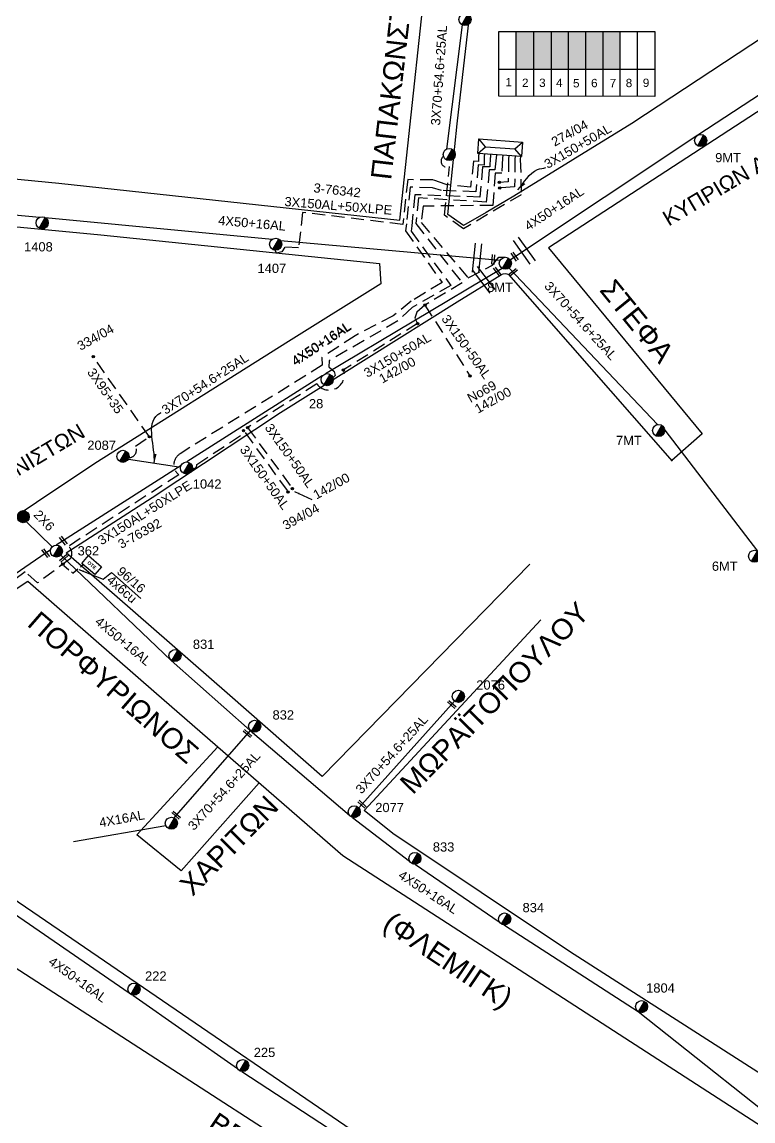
# Model space of a CAD drawing. Header units: millimetres. Extents: x 1113 to 5794, y 757 to 3537.
# Drawn here: x 2873 to 3015.5, y 1145.2 to 1359.5 of the extents above; entities that cross this region are included whole.
import ezdxf

# ---------------------------------------------------------------- set-up
doc = ezdxf.new("R2010")
doc.units = ezdxf.units.MM
doc.linetypes.add('DASHED', pattern=[19.05, 12.7, -6.35])
for name, color, linetype in [('Pillar OTE', 7, 'Continuous'), ('Άγνωστα', 7, 'Continuous'), ('Γυμνά εναέρια ΧΤ και ΦΟΠ (3Φ)   4x50+16AL', 7, 'Continuous'), ('Εναέρια παροχή ΧΤ 4x16', 7, 'SYN_LINE'), ('Επιγραφές - Σχήματα', 7, 'Continuous'), ('Καλώδια ΧΤ   3x150+50AL', 7, 'DASHED'), ('Καλώδια ΧΤ   3x150AL+50XLPE', 7, 'DASHED'), ('Καλώδια ΧΤ   3x95+35 CU', 7, 'DASHED'), ('Μηχανική τομή', 7, 'Continuous'), ('Στύλος Ξύλινος', 7, 'Continuous'), ('Στύλος Ξύλινος @ 1', 7, 'Continuous'), ('Στύλος ΦΜ', 7, 'Continuous'), ('Στύλος ΦΜ @ 1', 7, 'Continuous'), ('Συνδέσεις', 7, 'Continuous'), ('Συνεστραμμένα ΧΤ   3x70+54.6+25 AL', 7, 'SYN_LINE'), ('Τομή', 7, 'Continuous'), ('Υποσταθμός πόλεως', 7, 'Continuous'), ('Υπόβαθρο ΔΕΗ', 7, 'Continuous'), ('Υπόγεια καλώδια Παροχών ΧΤ   4x50AL', 7, 'DASHED'), ('Υπόγεια καλώδια Παροχών ΧΤ   4x6', 7, 'DASHED')]:
    doc.layers.add(name, color=color, linetype=linetype)
doc.styles.get("Standard").update_dxf_attribs({"font": 'arial.ttf'})
doc.linetypes.add('SYN_LINE', pattern='A,0.5,-0.0001,["/\\/\\/\\/",Standard,S=0.1,R=0,X=0,Y=-0.05],-0.25', length=0.7501)
doc.dimstyles.new('ISO-25', dxfattribs={"dimtxt": 2.5, "dimasz": 1.8, "dimexe": 1.25, "dimexo": 0.625, "dimtad": 1, "dimtxsty": 'Standard', "dimcen": 1.8, "dimadec": 0, "dimazin": 0, "dimtfac": 1, "dimtmove": 0, "dimatfit": 3, "dimfxl": 1.25, "dimarcsym": 0})

# ---------------------------------------------------------------- blocks, each defined once
blk = doc.blocks.new('ΥΠΑΡΧΩΝ ΤΣΙΜΕΝΤΕΝΙΟΣ ΣΤΥΛΟΣ')
at = {"layer": 'Στύλος ΦΜ'}
blk.add_hatch(color=7, dxfattribs=at).paths.add_polyline_path([(-1.29, -2.28, 0.574793), (2.62, 0, 0.268822), (1.3, 2.27)])
at = {"layer": 'Στύλος ΦΜ', "color": 7}
blk.add_line((-1.29, -2.28), (1.3, 2.27), dxfattribs=at)
blk.add_circle((0, 0), 2.62, dxfattribs=at)
at = {"layer": 'Στύλος ΦΜ', "flags": 4}
for tag, p in [('ΑΡΙΘΜΟΣ', (-4.68, 8.05)), ('ΤΥΠΟΣ', (-4.91, 3.03))]:
    blk.add_attdef(tag, p, '', height=4, dxfattribs=at)
blk = doc.blocks.new('ΥΠΑΡΧΩΝ ΞΥΛΙΝΟΣ ΣΤΥΛΟΣ')
at = {"layer": 'Στύλος Ξύλινος'}
h = blk.add_hatch(color=7, dxfattribs=at)
h.paths.add_polyline_path([(-2.62, 0, 0.270008), (-1.29, -2.28), (1.3, 2.27, 0.576266)])
h.paths.add_polyline_path([(-1.29, -2.28, 0.574793), (2.62, 0, 0.268822), (1.3, 2.27)])
at = {"layer": 'Στύλος Ξύλινος', "color": 7}
blk.add_line((-1.29, -2.28), (1.3, 2.27), dxfattribs=at)
blk.add_circle((0, 0), 2.62, dxfattribs=at)
at = {"layer": 'Στύλος Ξύλινος', "flags": 4}
for tag, p in [('ΑΡΙΘΜΟΣ', (-4.91, 8.6)), ('ΤΥΠΟΣ', (-4.85, 3.39))]:
    blk.add_attdef(tag, p, '', height=4, dxfattribs=at)
blk = doc.blocks.new('ΥΠΟΣΤΑΘΜΟΣ ΠΟΛΕΩΣ 8 ΑΝΑΧΩΡΗΣΕΩΝ')
at = {"layer": 'Υποσταθμός πόλεως', "linetype": 'Continuous', "ltscale": 40}
for p, q in [((-8.18, -2.82), (-8.18, -4)), ((-5.9, -2.82), (-5.9, -4)), ((-3.55, -2.82), (-3.55, -4)), ((-1.28, -2.82), (-1.28, -4)), ((1.23, -2.82), (1.23, -4)), ((3.56, -2.82), (3.56, -4)), ((6.03, -2.82), (6.03, -4)), ((8.16, -2.82), (8.16, -4))]:
    blk.add_line(p, q, dxfattribs=at)
blk.add_lwpolyline([(-8.57, 2.82), (8.57, 2.82), (8.57, -2.82), (-8.57, -2.82)], close=True, dxfattribs=at)
for points in [[(-5.75, 0), (-8.57, 2.82)], [(5.75, 0), (8.57, 2.82)], [(-8.57, -2.82), (-5.75, 0)], [(-5.75, 0), (5.75, 0)], [(8.57, -2.82), (5.75, 0)]]:
    blk.add_lwpolyline(points, dxfattribs=at)
at = {"layer": 'Υποσταθμός πόλεως', "linetype": 'SYN_LINE', "ltscale": 40, "flags": 1}
for tag, p in [('ΜΕΤΑΣΧΗΜΑΤΙΣΜΟΣ', (9.59, 1.44)), ('ΙΣΧΥΣ', (9.57, -1.35)), ('ΑΡΙΘΜΟΣ', (9.69, -4.07))]:
    blk.add_attdef(tag, p, '', height=1.8, dxfattribs=at)
blk = doc.blocks.new('ΜΗΧΑΝΙΚΗ ΤΟΜΗ')
at = {"layer": 'Μηχανική τομή', "ltscale": 40}
for p, q in [((-1.89, 0.78), (1.89, 0.78)), ((1.89, 0), (-1.89, 0))]:
    blk.add_line(p, q, dxfattribs=at)
blk = doc.blocks.new('ΤΟΜΗ')
at = {"layer": 'Τομή', "ltscale": 40}
for p, q in [((-5.68, 0), (5.68, 0)), ((5.68, -2.33), (-5.68, -2.33))]:
    blk.add_line(p, q, dxfattribs=at)
blk = doc.blocks.new('_ΣΥΝΔΕΣΗ')
at = {"layer": 'Συνδέσεις', "linetype": 'SYN_LINE', "ltscale": 40}
blk.add_hatch(color=256, dxfattribs=at).paths.add_polyline_path([(0.5, -0.01, 1), (-0.5, -0.01, 1)])
at = {"layer": 'Συνδέσεις'}
blk.add_circle((0, -0.01), 0.5, dxfattribs=at)
blk = doc.blocks.new('PILLAR ΟΤΕ')
at = {"layer": 'Pillar OTE', "ltscale": 40}
blk.add_lwpolyline([(-3.31, 2.02), (3.39, 2.02), (3.39, -1.99), (-3.31, -1.99)], close=True, dxfattribs=at)
at = {"layer": 'Pillar OTE', "insert": (-1.81, 0.71), "char_height": 1.3575, "width": 109.961, "attachment_point": 1}
blk.add_mtext('{\\fArial|b1|i0|c161|p34;OTE}', dxfattribs=at)
blk = doc.blocks.new('TSONTA XT1')
at = {"ltscale": 40}
h = blk.add_hatch(color=256, dxfattribs=at)
h.dxf.hatch_style = 1
h.paths.add_polyline_path([(595.96, 2487.66), (597.07, 2488.77), (595.96, 2489.87), (594.85, 2488.77)])
blk.add_lwpolyline([(594.85, 2488.77), (595.96, 2489.87), (597.07, 2488.77), (595.96, 2487.66)], close=True, dxfattribs=at)

msp = doc.modelspace()

# ---------------------------------------------------------------- hatches: boundary and pattern name
at = {"layer": 'Καλώδια ΧΤ   3x150AL+50XLPE', "linetype": 'DASHED', "lineweight": -3, "ltscale": 0.2}
h = msp.add_hatch(color=173, dxfattribs=at)
h.dxf.hatch_style = 1
h.paths.add_polyline_path([(2972.74, 1357.68), (2969.3, 1357.68), (2969.3, 1350.32), (2972.74, 1350.32)])
h = msp.add_hatch(color=1, dxfattribs=at)
h.dxf.hatch_style = 1
h.paths.add_polyline_path([(2976.18, 1357.68), (2972.74, 1357.68), (2972.74, 1350.32), (2976.18, 1350.32)])
h = msp.add_hatch(color=133, dxfattribs=at)
h.dxf.hatch_style = 1
h.paths.add_polyline_path([(2979.48, 1357.68), (2976.18, 1357.68), (2976.18, 1350.32), (2979.48, 1350.31)])
h = msp.add_hatch(color=2, dxfattribs=at)
h.dxf.hatch_style = 1
h.paths.add_polyline_path([(2982.86, 1357.68), (2979.48, 1357.68), (2979.48, 1350.31), (2982.86, 1350.31)])
h = msp.add_hatch(color=62, dxfattribs=at)
h.dxf.hatch_style = 1
h.paths.add_polyline_path([(2986.26, 1357.68), (2982.86, 1357.68), (2982.86, 1350.31), (2986.26, 1350.31)])
h = msp.add_hatch(color=30, dxfattribs=at)
h.dxf.hatch_style = 1
h.paths.add_polyline_path([(2989.6, 1357.68), (2986.26, 1357.68), (2986.26, 1350.31), (2989.6, 1350.3)])

# ---------------------------------------------------------------- linework, layer by layer
at = {"layer": 'Pillar OTE', "ltscale": 40}
for points in [[(2965.97, 1345.04), (2965.97, 1357.68), (2996.3, 1357.68), (2996.3, 1345.01), (2965.97, 1345.04)], [(2969.3, 1345.04), (2969.3, 1357.68)], [(2972.74, 1345.04), (2972.74, 1357.68)], [(2976.18, 1345.03), (2976.18, 1357.68)], [(2979.48, 1345.03), (2979.48, 1357.68)], [(2982.86, 1345.03), (2982.86, 1357.68)], [(2986.26, 1345.02), (2986.26, 1357.68)], [(2989.6, 1345.02), (2989.6, 1357.68)], [(2992.98, 1345.02), (2992.98, 1357.68)], [(2965.97, 1350.33), (2996.3, 1350.3)]]:
    msp.add_lwpolyline(points, dxfattribs=at)
at = {"layer": 'Άγνωστα', "color": 133, "linetype": 'SYN_LINE', "lineweight": -3, "ltscale": 5}
msp.add_lwpolyline([(2873.93, 1262.06), (2878.93, 1257.19)], dxfattribs=at)
at = {"layer": 'Γυμνά εναέρια ΧΤ και ΦΟΠ (3Φ)   4x50+16AL', "color": 27, "lineweight": -3}
msp.add_lwpolyline([(3112.17, 1407.2), (3087.04, 1390.99), (3067.48, 1378.6), (3038.18, 1359.37), (3004.69, 1337.44), (2968.19, 1313.11)], dxfattribs=at)
at = {"layer": 'Γυμνά εναέρια ΧΤ και ΦΟΠ (3Φ)   4x50+16AL', "color": 173, "lineweight": -3}
for points in [[(2839.46, 1324.88), (2876.47, 1321.42)], [(2877.54, 1321.4), (2921.79, 1317.13)], [(2923.37, 1316.92), (2966.21, 1313.08)]]:
    msp.add_lwpolyline(points, dxfattribs=at)
at = {"layer": 'Γυμνά εναέρια ΧΤ και ΦΟΠ (3Φ)   4x50+16AL', "color": 133, "lineweight": -3}
for points in [[(2966.59, 1311.46), (2932.14, 1290.89)], [(2931.55, 1290.49), (2905.12, 1273.71)], [(2904.03, 1273.01), (2879.7, 1257.51)], [(2878.58, 1256.58), (2860.79, 1244.39)], [(2880.59, 1255.53), (2902.1, 1235.03)], [(2902.1, 1235.03), (2917.5, 1221.36)], [(2917.5, 1221.36), (2936.82, 1204.81)], [(2937.4, 1204.39), (2948.54, 1195.89)], [(2949.68, 1195.24), (2966.03, 1184.04)], [(2867.55, 1188.32), (2893.92, 1170.16)], [(2967.02, 1183.41), (2993.06, 1166.55), (3026.63, 1139.9)], [(2894.66, 1169.73), (2915.01, 1155.42)], [(2915.86, 1154.83), (2939.49, 1139.37)]]:
    msp.add_lwpolyline(points, dxfattribs=at)
at = {"layer": 'Εναέρια παροχή ΧΤ 4x16', "color": 133, "lineweight": -3, "ltscale": 20}
msp.add_lwpolyline([(2901.07, 1202.75), (2883.07, 1199.66)], dxfattribs=at)
at = {"layer": 'Καλώδια ΧΤ   3x150+50AL', "color": 133, "lineweight": -3, "ltscale": 0.2}
msp.add_lwpolyline([(2964.28, 1333.11), (2964.19, 1331.27), (2962.78, 1331.28), (2962.24, 1325.37), (2949.6, 1325.82), (2948.97, 1319.78), (2948.83, 1318.72), (2956.6, 1308.14), (2949.03, 1303.82), (2946.27, 1301.23), (2932.86, 1293.44), (2932.8, 1292.29), (2933.85, 1291.36), (2934.06, 1290.56), (2933.6, 1290.14)], dxfattribs=at)
at = {"layer": 'Καλώδια ΧΤ   3x150+50AL', "color": 30, "lineweight": -3, "ltscale": 0.2}
msp.add_lwpolyline([(2970.12, 1332.68), (2970.32, 1325.83), (2970.32, 1325.83), (2970.32, 1325.83), (2970.32, 1325.83), (2970.32, 1325.83), (2959.03, 1319.18), (2955.35, 1321.81), (2956.33, 1331.33, -0.919079), (2955.16, 1333.3, 4.123104)], format="xyb", dxfattribs=at)
at = {"layer": 'Καλώδια ΧΤ   3x150+50AL', "color": 1, "lineweight": -3, "ltscale": 0.2}
msp.add_lwpolyline([(2965.41, 1333.03), (2965.19, 1330.68), (2964.08, 1330.67), (2963.46, 1324.39), (2950.31, 1325.19), (2949.77, 1320.2), (2949.77, 1320.2), (2958.82, 1308.63), (2951.55, 1304.3), (2949.94, 1302.92), (2949.57, 1301.78), (2950.1, 1300.7), (2935.65, 1291.65, -0.864013), (2930.51, 1288.93), (2917, 1280.41), (2925.71, 1268.53)], format="xyb", dxfattribs=at)
at = {"layer": 'Καλώδια ΧΤ   3x150+50AL', "color": 2, "lineweight": -3, "ltscale": 0.2}
msp.add_lwpolyline([(2966.66, 1332.93), (2966.51, 1330.06), (2965.21, 1330.06), (2964.8, 1323.75), (2951.17, 1323.59), (2950.82, 1320.41), (2959.96, 1309.61), (2964.7, 1312.11), (2965.97, 1313.67), (2967.12, 1313.63)], dxfattribs=at)
at = {"layer": 'Καλώδια ΧΤ   3x150+50AL', "lineweight": -3, "ltscale": 0.2}
for points in [[(2967.83, 1332.85), (2967.77, 1328.37), (2966, 1328.23)], [(2969.06, 1332.76), (2969.01, 1327.35), (2966.09, 1327.13)]]:
    msp.add_lwpolyline(points, dxfattribs=at)
at = {"layer": 'Καλώδια ΧΤ   3x150+50AL', "color": 1, "lineweight": -3, "ltscale": 0.2}
msp.add_lwpolyline([(2951.55, 1304.3), (2960.31, 1290.49)], dxfattribs=at)
at = {"layer": 'Καλώδια ΧΤ   3x150+50AL', "color": 133, "lineweight": -3, "ltscale": 0.2}
msp.add_lwpolyline([(2906.27, 1272.41, 0.472267), (2907.13, 1273.24), (2916.51, 1279.45), (2924.88, 1267.85)], format="xyb", dxfattribs=at)
at = {"layer": 'Καλώδια ΧΤ   3x150AL+50XLPE', "color": 62, "lineweight": -3, "ltscale": 0.2}
msp.add_lwpolyline([(2963.11, 1333.19), (2963.05, 1331.58), (2961.92, 1331.63), (2961.44, 1326.4), (2954.76, 1326.65), (2953.01, 1327.19), (2948.68, 1327.3), (2947.92, 1320.18), (2947.77, 1318.79), (2954.88, 1308.71), (2948.89, 1305.07), (2945.34, 1302.21), (2937.93, 1298.34), (2931.44, 1294.11), (2931.55, 1292.59), (2905.74, 1276.54), (2903.87, 1275.32, 0.531114), (2903.57, 1271.23), (2882.04, 1257.24, -0.454807), (2882.35, 1254.77), (2876.06, 1250.12), (2873.68, 1252.32), (2863.37, 1244.65)], format="xyb", dxfattribs=at)
at = {"layer": 'Καλώδια ΧΤ   3x150AL+50XLPE', "color": 173, "lineweight": -3, "ltscale": 0.2}
msp.add_lwpolyline([(2961.97, 1333.28), (2961.95, 1332.33), (2961.01, 1332.34), (2960.44, 1327.33), (2955.67, 1327.79), (2953.12, 1328.74), (2948.18, 1328.77), (2947.23, 1320.01), (2927.69, 1322.37), (2926.92, 1315.44), (2924.24, 1315.62), (2923.65, 1314.67), (2922.62, 1314.43), (2922.35, 1315)], dxfattribs=at)
at = {"layer": 'Καλώδια ΧΤ   3x95+35 CU', "color": 133, "lineweight": -3, "ltscale": 0.2}
msp.add_lwpolyline([(2893.86, 1274.56, 0.581581), (2895.13, 1276.79), (2897.87, 1278.62), (2886.91, 1294.26)], format="xyb", dxfattribs=at)
at = {"layer": 'Συνεστραμμένα ΧΤ   3x70+54.6+25 AL', "color": 30, "lineweight": -3, "ltscale": 20}
msp.add_lwpolyline([(2955.81, 1334.74), (2958.83, 1358.94)], dxfattribs=at)
at = {"layer": 'Συνεστραμμένα ΧΤ   3x70+54.6+25 AL', "color": 2, "lineweight": -3, "ltscale": 20}
for points in [[(2967.92, 1311.52), (2996.84, 1281.01)], [(2998.26, 1279.89), (3016.35, 1256.35), (3032.34, 1236.69)]]:
    msp.add_lwpolyline(points, dxfattribs=at)
at = {"layer": 'Συνεστραμμένα ΧΤ   3x70+54.6+25 AL', "color": 133, "lineweight": -3, "ltscale": 10}
msp.add_lwpolyline([(2893.77, 1274.28), (2903.59, 1272.74)], dxfattribs=at)
at = {"layer": 'Συνεστραμμένα ΧΤ   3x70+54.6+25 AL', "color": 133, "lineweight": -3, "ltscale": 20}
for points in [[(2938.67, 1206.27), (2957.33, 1227.07)], [(2917.5, 1221.36), (2902.63, 1204.33)]]:
    msp.add_lwpolyline(points, dxfattribs=at)
at = {"layer": 'Υπόβαθρο ΔΕΗ', "lineweight": -3}
for points in [[(2842.2, 1375.68), (2848.17, 1415.01), (2881.64, 1409.91), (2886.46, 1441.29), (2807.36, 1449.54), (2756.08, 1454.13), (2713.29, 1457.77), (2659.95, 1462.15, 0.486899), (2658.92, 1461.04), (2659.61, 1448.71), (2659.05, 1426.56), (2657.83, 1390.49), (2656.99, 1357.04), (2656.76, 1347.26), (2707.16, 1343.79), (2778.75, 1337.27), (2810.78, 1334.82), (2880.24, 1328.06), (2946.67, 1320.87), (2953.07, 1380.76), (2955.7, 1389.33), (2883.58, 1401), (2855.92, 1405.53), (2851.13, 1374.06)], [(2942.72, 1312.4), (2942.98, 1308.44), (2924.95, 1297.21), (2887.21, 1273.42), (2853.29, 1250.76), (2810.4, 1252.72), (2789.1, 1254.79), (2734.04, 1260.14), (2690.37, 1264.22), (2656.28, 1267.33, -0.302168), (2654.17, 1269.03), (2654.88, 1305.55), (2656, 1337.34), (2705.8, 1333.66), (2766.97, 1329.19), (2811.42, 1324.86), (2852.25, 1321.45), (2888.42, 1318.03), (2942.72, 1312.4)], [(2972, 1253.78), (2931.55, 1212.36), (2913.51, 1228.17), (2891.08, 1247.79), (2881.66, 1255.98), (2898.38, 1266.78), (2923.41, 1283.36), (2957.83, 1304.93), (2966.48, 1310.28, -0.285687), (2967.83, 1310.28), (2999.69, 1273.9)]]:
    msp.add_lwpolyline(points, format="xyb", dxfattribs=at)
for points in [[(2991.88, 1339.72), (2968.84, 1325.56), (2963.44, 1322.35), (2959.06, 1319.84), (2956.03, 1322), (2957.85, 1339.63), (2962.81, 1383.18), (2976.33, 1407.51), (2984.25, 1425.13), (3089, 1409.2), (3089.93, 1404.37)], [(2944.45, 1090.13), (2960.73, 1117.39), (2868.12, 1177.35), (2866.47, 1177.01), (2851.29, 1154.19), (2845.22, 1144.54)]]:
    msp.add_lwpolyline(points, close=True, dxfattribs=at)
at = {"layer": 'Υπόβαθρο ΔΕΗ', "lineweight": -3, "ltscale": 0.2}
for points in [[(3107.77, 1401.59), (2975.61, 1315.46), (3005.57, 1279.18), (2999.62, 1273.98)], [(3140.7, 1339.89), (3123.72, 1319.35), (3085.45, 1271.58), (3068.04, 1245.35), (3060.1, 1228.84), (3028.84, 1146.72), (2979.7, 1178.24)]]:
    msp.add_lwpolyline(points, dxfattribs=at)
at = {"layer": 'Υπόβαθρο ΔΕΗ', "lineweight": -3}
for points in [[(2888.85, 1250.87), (2890.49, 1252.14), (2896.21, 1247.08)], [(2985.78, 1112.31), (2937.19, 1143.47), (2875.13, 1185.94), (2826.99, 1218.78), (2827.28, 1219.53), (2874.19, 1250.46), (2899.22, 1228.54), (2935.53, 1196.95), (3025.92, 1138.49)], [(2979.7, 1178.24), (2945.31, 1201.28), (2939.73, 1205.75), (2974.11, 1242.93)], [(2919.25, 1211.12), (2904.05, 1193.96), (2895.41, 1200.98), (2911.16, 1218.15)]]:
    msp.add_lwpolyline(points, dxfattribs=at)
at = {"layer": 'Υπόγεια καλώδια Παροχών ΧΤ   4x6', "color": 62, "linetype": 'DASHED', "lineweight": -3, "ltscale": 0.1}
msp.add_lwpolyline([(2881.22, 1253.5), (2882.97, 1252.03), (2884.95, 1253.71)], dxfattribs=at)

# ---------------------------------------------------------------- block references
at = {"layer": 'Pillar OTE', "xscale": 0.5, "yscale": 0.5, "zscale": 0.5, "rotation": 319}
msp.add_blockref('PILLAR ΟΤΕ', (2886.58, 1253.61), dxfattribs=at)
at = {"layer": 'Μηχανική τομή', "lineweight": -3}
for p, xscale, yscale, zscale, rotation in [((2965.04, 1313.19), 0.5000000000001986, 0.5000000000001986, 0.5000000000001986, 86.55658298640459), ((2969.18, 1313.88), 0.5000000000000754, 0.5000000000000754, 0.5000000000000754, 124.7924809771241), ((2965.78, 1310.98), 0.5000000000002047, 0.5000000000002047, 0.5000000000002047, 127.8538851099698), ((2968.81, 1310.55), 0.5000000000002477, 0.5000000000002477, 0.5000000000002477, 37.73990280728176), ((2881.23, 1258.49), 0.5000000000002047, 0.5000000000002047, 0.5000000000002047, 127.8538851099698), ((2877.79, 1256.04), 0.5000000000002047, 0.5000000000002047, 0.5000000000002047, 127.8538851099698), ((2881.32, 1254.84), 0.5000000000003025, 0.5000000000003025, 0.5000000000003025, 42.17431237716817), ((2956.9, 1226.59), 0.5000000000000727, 0.5000000000000727, 0.5000000000000727, 137.7063521901213), ((2917.1, 1220.9), 0.5000000000000727, 0.5000000000000727, 0.5000000000000727, 137.7063521901213), ((2939.42, 1207.1), 0.5000000000000727, 0.5000000000000727, 0.5000000000000727, 137.7063521901213), ((2903.21, 1205), 0.5000000000000727, 0.5000000000000727, 0.5000000000000727, 137.7063521901213)]:
    msp.add_blockref('ΜΗΧΑΝΙΚΗ ΤΟΜΗ', p, dxfattribs=dict(at, xscale=xscale, yscale=yscale, zscale=zscale, rotation=rotation))
at = {"layer": 'Στύλος Ξύλινος @ 1', "lineweight": -3, "ltscale": 40}
ref = msp.add_blockref('ΥΠΑΡΧΩΝ ΞΥΛΙΝΟΣ ΣΤΥΛΟΣ', (2873.28, 1263.04), dxfattribs=dict(at, xscale=0.4499999999998181, yscale=0.4499999999998181, zscale=0.4499999999998181))
ref.add_attrib('ΤΥΠΟΣ', '1823', (2865.08, 1263.16), dxfattribs={"layer": 'Στύλος Ξύλινος', "height": 1.8, "flags": 4})
at = {"layer": 'Στύλος ΦΜ @ 1', "lineweight": -3, "ltscale": 40, "xscale": 0.4499999999998181, "yscale": 0.4499999999998181, "zscale": 0.4499999999998181}
for p in [(2959.34, 1360), (2956.28, 1333.66), (2902.14, 1203.26)]:
    msp.add_blockref('ΥΠΑΡΧΩΝ ΤΣΙΜΕΝΤΕΝΙΟΣ ΣΤΥΛΟΣ', p, dxfattribs=at)
at = {"layer": 'Στύλος ΦΜ @ 1', "lineweight": -3, "ltscale": 40}
ref = msp.add_blockref('ΥΠΑΡΧΩΝ ΤΣΙΜΕΝΤΕΝΙΟΣ ΣΤΥΛΟΣ', (3005.26, 1336.41), dxfattribs=dict(at, xscale=0.4499999999998181, yscale=0.4499999999998181, zscale=0.4499999999998181))
ref.add_attrib('ΑΡΙΘΜΟΣ', '9MT', (3008.09, 1332.16), dxfattribs={"layer": 'Στύλος ΦΜ', "height": 1.8, "flags": 4})
ref = msp.add_blockref('ΥΠΑΡΧΩΝ ΤΣΙΜΕΝΤΕΝΙΟΣ ΣΤΥΛΟΣ', (2876.98, 1320.36), dxfattribs=dict(at, xscale=0.4499999999998181, yscale=0.4499999999998181, zscale=0.4499999999998181))
ref.add_attrib('ΤΥΠΟΣ', '1408', (2873.44, 1314.77), dxfattribs={"layer": 'Στύλος ΦΜ', "height": 1.8, "flags": 4})
ref = msp.add_blockref('ΥΠΑΡΧΩΝ ΤΣΙΜΕΝΤΕΝΙΟΣ ΣΤΥΛΟΣ', (2922.46, 1316.17), dxfattribs=dict(at, xscale=0.4499999999998181, yscale=0.4499999999998181, zscale=0.4499999999998181))
ref.add_attrib('ΤΥΠΟΣ', '1407', (2918.92, 1310.58), dxfattribs={"layer": 'Στύλος ΦΜ', "height": 1.8, "flags": 4})
ref = msp.add_blockref('ΥΠΑΡΧΩΝ ΤΣΙΜΕΝΤΕΝΙΟΣ ΣΤΥΛΟΣ', (2967.21, 1312.46), dxfattribs=dict(at, xscale=0.4499999999998181, yscale=0.4499999999998181, zscale=0.4499999999998181))
ref.add_attrib('ΤΥΠΟΣ', '8MT', (2963.67, 1306.87), dxfattribs={"layer": 'Στύλος ΦΜ', "height": 1.8, "flags": 4})
ref = msp.add_blockref('ΥΠΑΡΧΩΝ ΤΣΙΜΕΝΤΕΝΙΟΣ ΣΤΥΛΟΣ', (2932.48, 1289.77), dxfattribs=dict(at, xscale=0.4499999999998181, yscale=0.4499999999998181, zscale=0.4499999999998181))
ref.add_attrib('ΤΥΠΟΣ', '28', (2928.94, 1284.18), dxfattribs={"layer": 'Στύλος ΦΜ', "height": 1.8, "flags": 4})
ref = msp.add_blockref('ΥΠΑΡΧΩΝ ΤΣΙΜΕΝΤΕΝΙΟΣ ΣΤΥΛΟΣ', (2997.08, 1279.85), dxfattribs=dict(at, xscale=0.4499999999998181, yscale=0.4499999999998181, zscale=0.4499999999998181))
ref.add_attrib('ΑΡΙΘΜΟΣ', '7MT', (2988.76, 1277.01), dxfattribs={"layer": 'Στύλος ΦΜ', "height": 1.8, "flags": 4})
ref = msp.add_blockref('ΥΠΑΡΧΩΝ ΤΣΙΜΕΝΤΕΝΙΟΣ ΣΤΥΛΟΣ', (2892.71, 1274.81), dxfattribs=dict(at, xscale=0.4499999999998181, yscale=0.4499999999998181, zscale=0.4499999999998181))
ref.add_attrib('ΤΥΠΟΣ', '2087', (2885.76, 1276.08), dxfattribs={"layer": 'Στύλος ΦΜ', "height": 1.8, "flags": 4})
ref = msp.add_blockref('ΥΠΑΡΧΩΝ ΤΣΙΜΕΝΤΕΝΙΟΣ ΣΤΥΛΟΣ', (2905.1, 1272.53), dxfattribs=dict(at, xscale=0.4499999999998181, yscale=0.4499999999998181, zscale=0.4499999999998181))
ref.add_attrib('ΤΥΠΟΣ', '1042', (2906.31, 1268.52), dxfattribs={"layer": 'Στύλος ΦΜ', "height": 1.8, "flags": 4})
ref = msp.add_blockref('ΥΠΑΡΧΩΝ ΤΣΙΜΕΝΤΕΝΙΟΣ ΣΤΥΛΟΣ', (2879.74, 1256.34), dxfattribs=dict(at, xscale=0.4499999999998181, yscale=0.4499999999998181, zscale=0.4499999999998181))
ref.add_attrib('ΤΥΠΟΣ', '362', (2883.87, 1255.49), dxfattribs={"layer": 'Στύλος ΦΜ', "height": 1.8, "flags": 4})
ref = msp.add_blockref('ΥΠΑΡΧΩΝ ΤΣΙΜΕΝΤΕΝΙΟΣ ΣΤΥΛΟΣ', (3015.77, 1255.33), dxfattribs=dict(at, xscale=0.4499999999998181, yscale=0.4499999999998181, zscale=0.4499999999998181))
ref.add_attrib('ΑΡΙΘΜΟΣ', '6MT', (3007.44, 1252.49), dxfattribs={"layer": 'Στύλος ΦΜ', "height": 1.8, "flags": 4})
ref = msp.add_blockref('ΥΠΑΡΧΩΝ ΤΣΙΜΕΝΤΕΝΙΟΣ ΣΤΥΛΟΣ', (2902.84, 1235.95), dxfattribs=dict(at, xscale=0.4499999999998181, yscale=0.4499999999998181, zscale=0.4499999999998181))
ref.add_attrib('ΤΥΠΟΣ', '831', (2906.33, 1237.27), dxfattribs={"layer": 'Στύλος ΦΜ', "height": 1.8, "flags": 4})
ref = msp.add_blockref('ΥΠΑΡΧΩΝ ΤΣΙΜΕΝΤΕΝΙΟΣ ΣΤΥΛΟΣ', (2958.05, 1228.01), dxfattribs=dict(at, xscale=0.4499999999998181, yscale=0.4499999999998181, zscale=0.4499999999998181))
ref.add_attrib('ΤΥΠΟΣ', '2076', (2961.54, 1229.33), dxfattribs={"layer": 'Στύλος ΦΜ', "height": 1.8, "flags": 4})
ref = msp.add_blockref('ΥΠΑΡΧΩΝ ΤΣΙΜΕΝΤΕΝΙΟΣ ΣΤΥΛΟΣ', (2918.36, 1222.17), dxfattribs=dict(at, xscale=0.4499999999998181, yscale=0.4499999999998181, zscale=0.4499999999998181))
ref.add_attrib('ΤΥΠΟΣ', '832', (2921.85, 1223.49), dxfattribs={"layer": 'Στύλος ΦΜ', "height": 1.8, "flags": 4})
ref = msp.add_blockref('ΥΠΑΡΧΩΝ ΤΣΙΜΕΝΤΕΝΙΟΣ ΣΤΥΛΟΣ', (2937.77, 1205.51), dxfattribs=dict(at, xscale=0.4499999999998181, yscale=0.4499999999998181, zscale=0.4499999999998181))
ref.add_attrib('ΤΥΠΟΣ', '2077', (2941.86, 1205.43), dxfattribs={"layer": 'Στύλος ΦΜ', "height": 1.8, "flags": 4})
ref = msp.add_blockref('ΥΠΑΡΧΩΝ ΤΣΙΜΕΝΤΕΝΙΟΣ ΣΤΥΛΟΣ', (2949.59, 1196.41), dxfattribs=dict(at, xscale=0.4499999999998181, yscale=0.4499999999998181, zscale=0.4499999999998181))
ref.add_attrib('ΤΥΠΟΣ', '833', (2953.08, 1197.74), dxfattribs={"layer": 'Στύλος ΦΜ', "height": 1.8, "flags": 4})
ref = msp.add_blockref('ΥΠΑΡΧΩΝ ΤΣΙΜΕΝΤΕΝΙΟΣ ΣΤΥΛΟΣ', (2967.07, 1184.59), dxfattribs=dict(at, xscale=0.4499999999998181, yscale=0.4499999999998181, zscale=0.4499999999998181))
ref.add_attrib('ΤΥΠΟΣ', '834', (2970.56, 1185.91), dxfattribs={"layer": 'Στύλος ΦΜ', "height": 1.8, "flags": 4})
ref = msp.add_blockref('ΥΠΑΡΧΩΝ ΤΣΙΜΕΝΤΕΝΙΟΣ ΣΤΥΛΟΣ', (2894.85, 1170.9), dxfattribs=dict(at, xscale=0.4499999999998181, yscale=0.4499999999998181, zscale=0.4499999999998181))
ref.add_attrib('ΤΥΠΟΣ', '222', (2897.01, 1172.57), dxfattribs={"layer": 'Στύλος ΦΜ', "height": 1.8, "flags": 4})
ref = msp.add_blockref('ΥΠΑΡΧΩΝ ΤΣΙΜΕΝΤΕΝΙΟΣ ΣΤΥΛΟΣ', (2993.75, 1167.5), dxfattribs=dict(at, xscale=0.4499999999998181, yscale=0.4499999999998181, zscale=0.4499999999998181))
ref.add_attrib('ΤΥΠΟΣ', '1804', (2994.64, 1170.24), dxfattribs={"layer": 'Στύλος ΦΜ', "height": 1.8, "flags": 4})
ref = msp.add_blockref('ΥΠΑΡΧΩΝ ΤΣΙΜΕΝΤΕΝΙΟΣ ΣΤΥΛΟΣ', (2916.03, 1156), dxfattribs=dict(at, xscale=0.4499999999998181, yscale=0.4499999999998181, zscale=0.4499999999998181))
ref.add_attrib('ΤΥΠΟΣ', '225', (2918.19, 1157.67), dxfattribs={"layer": 'Στύλος ΦΜ', "height": 1.8, "flags": 4})
at = {"layer": 'Συνδέσεις', "lineweight": -3, "xscale": 0.4499999999998181, "yscale": 0.4499999999998181, "zscale": 0.4499999999998181}
for p in [(2966.05, 1328.25), (2966.11, 1327.15), (2951.55, 1304.3), (2950.1, 1300.7), (2886.91, 1294.26), (2935.65, 1291.65), (2960.31, 1290.49), (2916.19, 1279.85), (2917, 1280.41), (2897.87, 1278.62), (2924.88, 1267.85), (2925.71, 1268.53)]:
    msp.add_blockref('_ΣΥΝΔΕΣΗ', p, dxfattribs=at)
at = {"layer": 'Συνδέσεις', "xscale": 0.3075184835441075, "yscale": 0.3075184835441075, "zscale": 0.3075184835441075, "rotation": 37.31865117907441}
msp.add_blockref('TSONTA XT1', (3199.25, 534.01), dxfattribs=at)
at = {"layer": 'Τομή', "lineweight": -3}
for p, xscale, yscale, zscale, rotation in [((2962.27, 1313.44), 0.5000000000000002, 0.5000000000000002, 0.5000000000000002, 264.0883892046365), ((2971.36, 1315.25), 0.5000000000000312, 0.5000000000000312, 0.5000000000000312, 305.1517009446902), ((2963.45, 1309.59), 0.5000000000000111, 0.5000000000000111, 0.5000000000000111, 307.15187984051)]:
    msp.add_blockref('ΤΟΜΗ', p, dxfattribs=dict(at, xscale=xscale, yscale=yscale, zscale=zscale, rotation=rotation))
at = {"layer": 'Υποσταθμός πόλεως', "lineweight": -3, "xscale": 0.4999999999995545, "yscale": 0.4999999999995545, "zscale": 0.4999999999995545, "rotation": 355.829173527967}
msp.add_blockref('ΥΠΟΣΤΑΘΜΟΣ ΠΟΛΕΩΣ 8 ΑΝΑΧΩΡΗΣΕΩΝ', (2966.2, 1334.98), dxfattribs=at)

# ---------------------------------------------------------------- texts
at = {"ltscale": 30, "char_height": 1.63, "width": 11.2573, "attachment_point": 1}
for s, insert in [('1', (2967.22, 1348.6)), ('2', (2970.46, 1348.47)), ('3', (2973.79, 1348.47)), ('4', (2977.09, 1348.47)), ('5', (2980.39, 1348.39)), ('6', (2983.91, 1348.42)), ('7', (2987.54, 1348.42)), ('8', (2990.66, 1348.44)), ('9', (2993.99, 1348.47))]:
    msp.add_mtext(s, dxfattribs=dict(at, insert=insert))
at = {"layer": 'Γυμνά εναέρια ΧΤ και ΦΟΠ (3Φ)   4x50+16AL', "color": 7, "lineweight": -3, "char_height": 1.8, "width": 168.3718, "attachment_point": 1}
for insert, rotation in [((2970.7, 1320.25), 33.4761), ((2911.37, 1321.76), 354.9363), ((2925.34, 1293.97), 33.5819), ((2925.34, 1293.83), 33.5819), ((2888.25, 1243.69), 320.1683), ((2947.16, 1194.21), 326.8194), ((2879.08, 1177.37), 324.2012)]:
    msp.add_mtext('4X50+16AL', dxfattribs=dict(at, insert=insert, rotation=rotation))
at = {"layer": 'Εναέρια παροχή ΧΤ 4x16', "color": 7, "lineweight": -3, "insert": (2887.93, 1204.23), "char_height": 1.8, "width": 168.3718, "attachment_point": 1, "rotation": 10.2997}
msp.add_mtext('4X16AL', dxfattribs=at)
at = {"layer": 'Επιγραφές - Σχήματα', "color": 7, "lineweight": -3, "width": 168.3718, "attachment_point": 1}
for s, insert, char_height, rotation in [('ΠΑΠΑΚΩΝΣΤΑΝΤΙΝΟΥ', (2940.97, 1329.05), 4, 83.3816), ('ΚΥΠΡΙΩΝ ΑΓΩΝΙΣΤΩΝ', (2997.49, 1322.18), 3, 30.6431), ('274/04', (2975.94, 1336.75), 1.8, 29.1755), ('3-76342', (2929.96, 1328.1), 1.8, 353.6603), ('ΣΤΕΦΑ', (2988.49, 1309.72), 4, 309.1724), ('334/04', (2883.56, 1296.95), 1.8, 29.1755), ('142/00', (2942.35, 1290.55), 1.8, 29.1755), ('No69', (2959.55, 1286.77), 1.8, 29.1755), ('142/00', (2960.99, 1284.68), 1.8, 29.1755), ('ΚΥΠΡΙΩΝ ΑΓΩΝΙΣΤΩΝ', (2846.55, 1259.1), 3, 30.6431), ('142/00', (2929.52, 1267.93), 1.8, 29.1755), ('394/04', (2923.57, 1261.96), 1.8, 29.1755), ('2X6', (2876.47, 1264.55), 1.8, 313.5824), ('3-76392', (2891.5, 1258.3), 1.8, 29.1755), ('ΜΩΡΑΪΤΟΠΟΥΛΟΥ', (2946.3, 1211.46), 4, 45.4561), ('ΠΟΡΦΥΡΙΩΝΟΣ', (2876.46, 1244.92), 4, 319), ('ΧΑΡΙΤΩΝ', (2903.4, 1191.67), 4, 45.4561), ('(ΦΛΕΜΙΓΚ)', (2945.29, 1186.22), 4, 326.1377), ('ΒΡΙΛΗΣΣΙΩΝ', (2911.14, 1147.11), 4, 326.1377)]:
    msp.add_mtext(s, dxfattribs=dict(at, insert=insert, char_height=char_height, rotation=rotation))
at = {"layer": 'Καλώδια ΧΤ   3x150+50AL', "color": 7, "lineweight": -3, "char_height": 1.8, "width": 168.3718, "attachment_point": 1}
for insert, rotation in [((2974.54, 1332.39), 30.2779), ((2956.13, 1302.66), 305.3762), ((2939.4, 1291.66), 30.2779), ((2921.72, 1281.43), 305.3762), ((2916.85, 1277.16), 305.3762)]:
    msp.add_mtext('3X150+50AL', dxfattribs=dict(at, insert=insert, rotation=rotation))
at = {"layer": 'Καλώδια ΧΤ   3x150AL+50XLPE', "color": 7, "lineweight": -3, "char_height": 1.8, "width": 27.8484, "attachment_point": 5}
for insert, rotation in [((2934.67, 1323.66), 355.3087), ((2896.96, 1263.8), 32.2553)]:
    msp.add_mtext('3X150AL+50XLPE', dxfattribs=dict(at, insert=insert, rotation=rotation))
at = {"layer": 'Καλώδια ΧΤ   3x95+35 CU', "color": 7, "lineweight": -3, "insert": (2887.12, 1292.24), "char_height": 1.8, "width": 168.3718, "attachment_point": 1, "rotation": 305.0972}
msp.add_mtext('3X95+35', dxfattribs=at)
at = {"layer": 'Συνεστραμμένα ΧΤ   3x70+54.6+25 AL', "color": 7, "lineweight": -3, "char_height": 1.8, "width": 168.3718, "attachment_point": 1}
for insert, rotation in [((2952.69, 1339.41), 85.9524), ((2976, 1309.12), 312.1254), ((2900.02, 1284.4), 33.1743), ((2937.85, 1210.05), 48.0069), ((2905.19, 1202.93), 48.0069)]:
    msp.add_mtext('3X70+54.6+25AL', dxfattribs=dict(at, insert=insert, rotation=rotation))
at = {"layer": 'Υπόγεια καλώδια Παροχών ΧΤ   4x50AL', "color": 7, "ltscale": 0.2, "char_height": 1.8, "attachment_point": 1, "rotation": 319}
for s, insert in [('96/16', (2892.54, 1253.49)), ('4x6cu', (2890.58, 1251.8))]:
    msp.add_mtext_dynamic_manual_height_columns(s, width=1.8, gutter_width=12.5, heights=[0.118], dxfattribs=dict(at, insert=insert))

# ---------------------------------------------------------------- leaders
at = {"layer": 'Επιγραφές - Σχήματα', "lineweight": -3, "path_type": 1}
for points in [[(2969.61, 1326.8), (2973.49, 1330.73), (2975.12, 1331.11)], [(2898.82, 1273.49), (2899.53, 1282.97), (2900.15, 1283.39)]]:
    msp.add_leader(points, dimstyle='ISO-25', override={"dimgap": 0.625, "dimtad": 0}, dxfattribs=at)
at = {"layer": 'Επιγραφές - Σχήματα', "lineweight": -3, "ltscale": 40}
msp.add_leader([(2926.1, 1267.95), (2929.52, 1266.41)], dimstyle='ISO-25', override={"dimasz": 1, "dimtad": 0}, dxfattribs=at)
at = {"layer": 'Επιγραφές - Σχήματα', "ltscale": 40}
msp.add_leader([(2884.11, 1252.73), (2888.85, 1250.87)], dimstyle='ISO-25', override={"dimasz": 1, "dimtad": 0}, dxfattribs=at)

doc.saveas('drawing.dxf')
